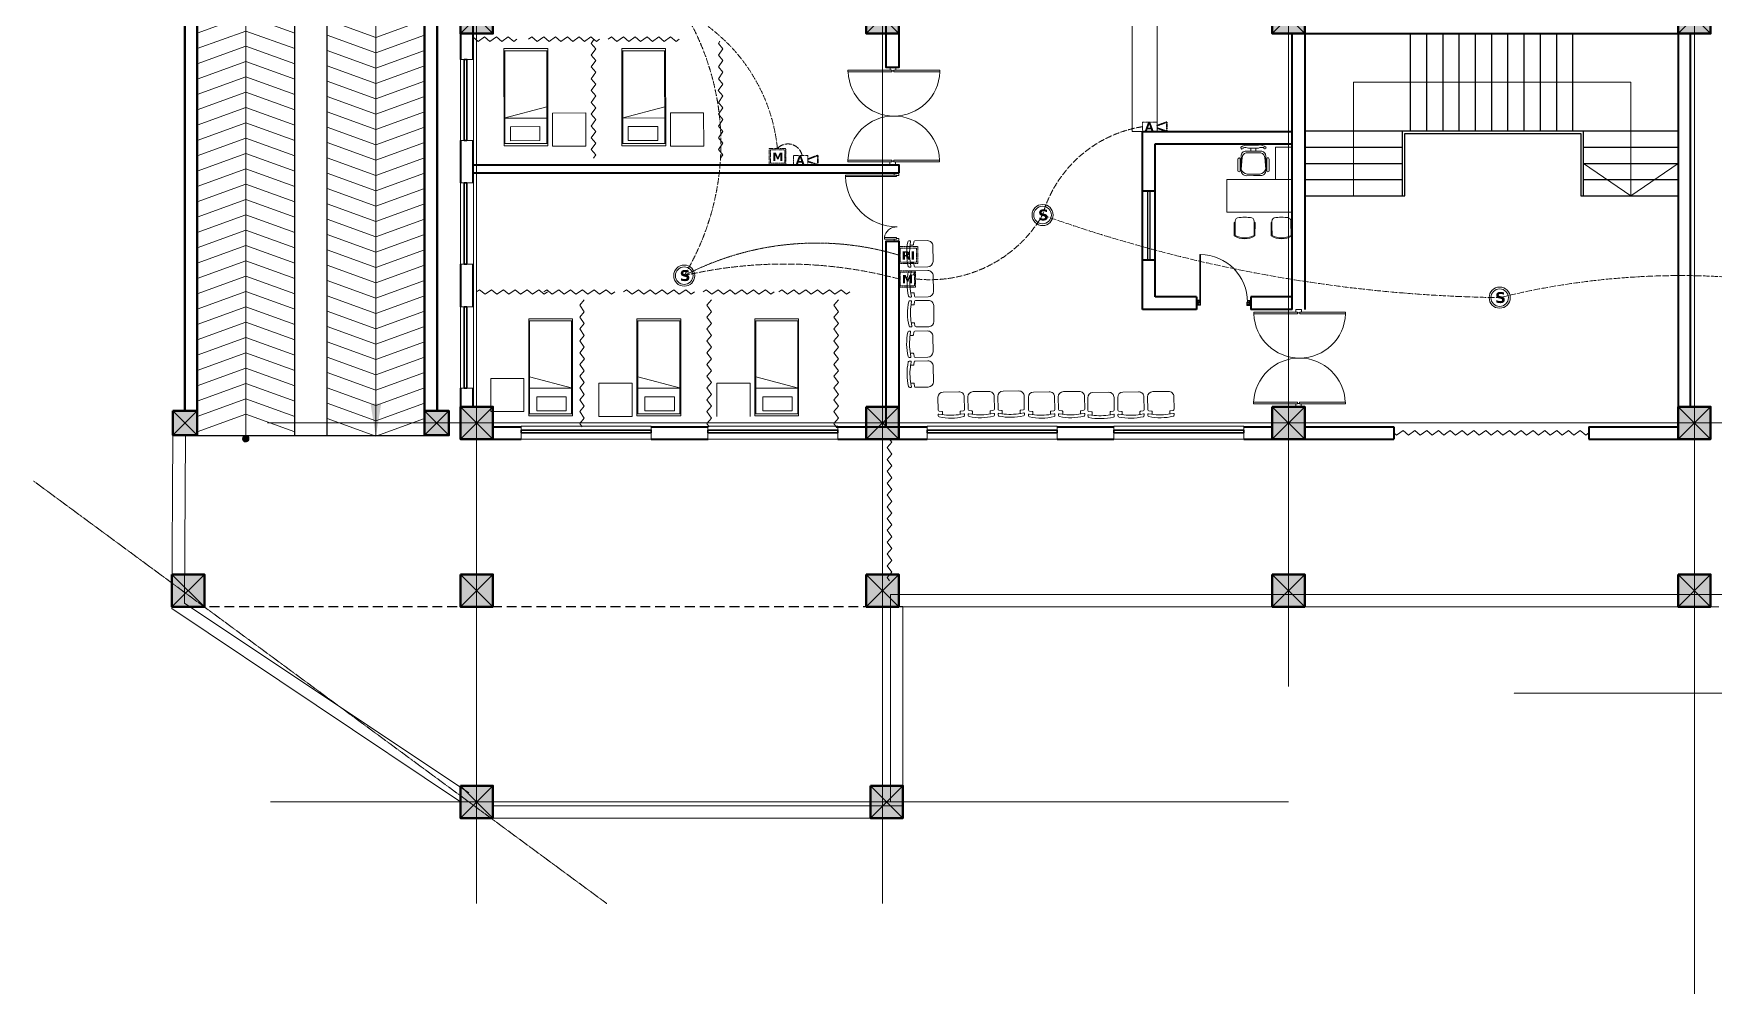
# Model space of a CAD drawing. Header units: millimetres. Extents: x 2402294 to 3337895, y 3394997 to 3969149.
# Drawn here: x 2498874 to 2529930, y 3583282 to 3600901 of the extents above; entities that cross this region are included whole.
import ezdxf

# ---------------------------------------------------------------- set-up
doc = ezdxf.new("R2010")
doc.units = ezdxf.units.MM
doc.header["$MEASUREMENT"] = 0
for name, pattern in [('ACAD_ISO04W100', [30, 24, -3, 0, -3]), ('ACISOTGB', [9, 4, -1, 1, -1, 1, -1]), ('CENTER', [2, 1.25, -0.25, 0.25, -0.25]), ('DASHED', [0.75, 0.5, -0.25])]:
    doc.linetypes.add(name, pattern=pattern)
doc.layers.add('ANNOTATION', color=7, linetype='Continuous')
doc.layers.add('CCTV conduit wire', color=1, linetype='CENTER')
for name, color, linetype, lineweight in [('centreline', 52, 'CENTER', 5), ('Column-0.5', 14, 'Continuous', 50), ('Detector Detector Conduit', 6, 'ACAD_ISO04W100', 13), ('Dimension- 0.15', 114, 'Continuous', 15), ('door', 41, 'Continuous', 5), ('Door Opening-0.09', 253, 'Continuous', 9), ('furniture', 34, 'Continuous', 15), ('Furniture Hospital-0.09', 44, 'Continuous', 9), ('Hatch', 9, 'Continuous', 9), ('hatch-1', 53, 'Continuous', 15), ('hidden lines', 205, 'DASHED', 5), ('Hooter Alarm', 240, 'CENTER', 35), ('Manual Call Point', 240, 'CENTER', 30), ('RI detector conduit', 100, 'ACISOTGB', 9), ('Sill Level', 140, 'Continuous', 20), ('Smoke Detector', 220, 'Continuous', 20), ('stairs', 6, 'Continuous', 25), ('WALL 0.2', 7, 'Continuous', 20), ('wall 0.4', 7, 'Continuous', 40), ('Wall-0.5', 7, 'Continuous', 50), ('WINDOW', 152, 'Continuous', 30), ('Windows Plan', 152, 'Continuous', 35)]:
    doc.layers.add(name, color=color, linetype=linetype, lineweight=lineweight)
doc.styles.add('5P2', font='verdana.ttf', dxfattribs={"height": 500})
doc.styles.get("Standard").update_dxf_attribs({"font": 'arial.ttf'})
doc.linetypes.add('ZIGZAG', pattern='A,0.0001,-0.2,[131,ltypeshp.shx,S=0.2,R=0,X=-0.2,Y=0],-0.4,[131,ltypeshp.shx,S=0.2,R=180,X=0.2,Y=0],-0.2', length=0.8001)
doc.dimstyles.get("Standard").update_dxf_attribs({"dimtxt": 500, "dimasz": 100, "dimexe": 100, "dimexo": 200, "dimgap": 0.09, "dimtad": 0, "dimtoh": 1, "dimdec": 0, "dimzin": 0, "dimdsep": 46, "dimtxsty": 'Standard', "dimblk": 'DOT', "dimcen": 0, "dimclrd": 256, "dimclre": 256, "dimclrt": 256, "dimadec": 0, "dimazin": 0, "dimtfac": 1, "dimtdec": 0, "dimtofl": 0, "dimtmove": 0, "dimatfit": 3, "dimfxl": 1, "dimtolj": 1, "dimtzin": 0, "dimlwd": -1, "dimlwe": -1, "dimarcsym": 1})

# ---------------------------------------------------------------- blocks, each defined once
blk = doc.blocks.new('2ft column')
at = {"layer": 'Hatch', "ltscale": 5}
h = blk.add_hatch(color=256, dxfattribs=at)
h.dxf.hatch_style = 1
h.paths.add_polyline_path([(2207385, 4176559), (2207985, 4176559), (2207985, 4175959), (2207385, 4175959)])
at = {"layer": 'Column-0.5', "ltscale": 5}
blk.add_lwpolyline([(2207385, 4176559), (2207985, 4176559), (2207985, 4175959), (2207385, 4175959)], close=True, dxfattribs=at)
at = {"layer": 'Defpoints', "ltscale": 5}
for points in [[(2207985, 4176559), (2207385, 4175959)], [(2207985, 4175959), (2207385, 4176559)]]:
    blk.add_lwpolyline(points, dxfattribs=at)
blk = doc.blocks.new('main grid')
at = {"layer": 'centreline', "ltscale": 5}
for p, q in [((2518911, 4018930), (2518911, 3987284)), ((2526411, 4018930), (2526411, 3987284)), ((2533911, 4018930), (2533911, 3991299)), ((2541411, 4018930), (2541411, 3976624)), ((2559388, 3996172), (2515045, 3996172)), ((2559988, 3996172), (2515645, 3996172)), ((2559988, 3991172), (2538074, 3991172)), ((2533911, 3989164), (2515100, 3989164))]:
    blk.add_line(p, q, dxfattribs=at)
blk.add_lwpolyline([(2510725, 3995097), (2521316, 3987284)], dxfattribs=at)
at = {"layer": 'Hatch'}
for p in [(311226, -172587), (318726, -172587), (326226, -172587), (333726, -172587), (311226, -180087), (318726, -180087), (326226, -180087), (333726, -180087), (305895, -183187), (311226, -183187), (318726, -183187), (326226, -183187), (333726, -183187), (311226, -187095), (318801, -187095)]:
    blk.add_blockref('2ft column', p, dxfattribs=at)
blk = doc.blocks.new('_Dot')
at = {"color": 0, "linetype": 'ByBlock', "lineweight": -2}
blk.add_line((-0.5, 0), (-1, 0), dxfattribs=at)
at = {"color": 0, "linetype": 'ByBlock', "lineweight": -3, "const_width": 0.5}
blk.add_lwpolyline([(-0.25, 0, 1), (0.25, 0, 1)], format="xyb", close=True, dxfattribs=at)
blk = doc.blocks.new('MAIN DOOR')
at = {"layer": 'door', "ltscale": 1000}
for points in [[(2313.5, 188.5), (2347.4, 188.5), (2347.4, 187.3), (2313.5, 187.3)], [(2381.3, 188.5), (2348.9, 188.5), (2348.9, 187.3), (2381.3, 187.3)]]:
    blk.add_lwpolyline(points, close=True, dxfattribs=at)
for points in [[(2346.1, 190.6), (2346.1, 188.5)], [(2348.9, 188.1), (2347.4, 188.1), (2347.4, 188.5), (2346.1, 188.5), (2346.1, 190.6), (2350.2, 190.6)], [(2347.4, 188.1), (2348.9, 188.1), (2348.9, 188.5), (2350.2, 188.5), (2350.2, 190.6), (2346.1, 190.6)], [(2350.2, 190.6), (2350.2, 188.5)], [(2313.4, 120.7), (2347.3, 120.7), (2347.3, 121.9), (2313.4, 121.9), (2313.4, 120.7)], [(2348.8, 121.1), (2347.3, 121.1), (2347.3, 120.7), (2346, 120.7), (2346, 118.6), (2350.1, 118.6)], [(2347.3, 121.1), (2348.8, 121.1), (2348.8, 120.7), (2350.1, 120.7), (2350.1, 118.6), (2346, 118.6)], [(2346, 118.6), (2346, 120.7)], [(2381.3, 120.7), (2348.8, 120.7), (2348.8, 121.9), (2381.3, 121.9), (2381.3, 120.7)], [(2350.1, 118.6), (2350.1, 120.7)]]:
    blk.add_lwpolyline(points, dxfattribs=at)
at = {"layer": 'Door Opening-0.09', "ltscale": 1000}
for centre, start, end in [((2347.4, 188.5), 182.1168, 357.8826), ((2347.3, 120.7), 2.1167, 177.8826)]:
    blk.add_arc(centre, 33.9, start, end, dxfattribs=at)
at = {"layer": 'WINDOW', "ltscale": 5}
blk.add_line((2350.1, 190.6), (2350.1, 190.6), dxfattribs=at)
blk = doc.blocks.new('BED')
at = {"layer": 'Furniture Hospital-0.09'}
for p, q in [((-2.12, 0.475), (-2.12, -0.475)), ((-2.12, -0.475), (-2.12, 0.475)), ((-0.008, 0.475), (-2.12, 0.475)), ((-2.07, 0.475), (-2.07, -0.475)), ((-0.058, 0.455), (-2.07, 0.455)), ((-0.855, -0.455), (-0.61, 0.475)), ((-0.61, 0.475), (-0.61, -0.455)), ((-0.058, -0.475), (-0.058, 0.475)), ((-0.008, -0.475), (-0.008, 0.475)), ((-0.425, 0.336), (-0.426, -0.303)), ((-0.425, 0.336), (-0.121, 0.336)), ((-0.121, -0.303), (-0.121, 0.336)), ((-0.426, -0.303), (-0.121, -0.303)), ((-2.12, -0.475), (-0.008, -0.475)), ((-2.07, -0.455), (-0.058, -0.455))]:
    blk.add_line(p, q, dxfattribs=at)
blk = doc.blocks.new("door 5'")
at = {"layer": 'door', "ltscale": 1000}
for points in [[(2177525, 4317078), (2177525, 4317062), (2177516, 4317062), (2177516, 4317020), (2177473, 4317020), (2177474, 4317105)], [(2177525, 4317062), (2177525, 4317105), (2177474, 4317105), (2177473, 4317020)], [(2177474, 4317105), (2177516, 4317105)], [(2178697, 4316120), (2178697, 4317060), (2178671, 4317060), (2178671, 4316120), (2178697, 4316120)], [(2178689, 4317076), (2178689, 4317060), (2178697, 4317060), (2178697, 4317018), (2178740, 4317018), (2178740, 4317104)], [(2178689, 4317060), (2178689, 4317104), (2178740, 4317104), (2178740, 4317018)], [(2177473, 4317020), (2177516, 4317020)], [(2178740, 4317018), (2178697, 4317018)]]:
    blk.add_lwpolyline(points, dxfattribs=at)
blk.add_lwpolyline([(2177516, 4316839), (2177516, 4317062), (2177543, 4317062), (2177543, 4316839)], close=True, dxfattribs=at)
at = {"layer": 'Door Opening-0.09', "ltscale": 1000}
for centre, radius, start, end in [((2177516, 4317062), 224, 276.6944, 2.344), ((2178697, 4317076), 957, 180.3416, 268.4244)]:
    blk.add_arc(centre, radius, start, end, dxfattribs=at)
at = {"layer": 'WINDOW', "ltscale": 5}
blk.add_line((2177474, 4317104), (2177474, 4317104), dxfattribs=at)
blk = doc.blocks.new('d1')
at = {"layer": 'door'}
for p, q in [((2442.7, 10746.2), (2408.3, 10746.2)), ((2408.3, 10746.2), (2408.3, 10745.7)), ((2442.7, 10745.7), (2408.3, 10745.7))]:
    blk.add_line(p, q, dxfattribs=at)
at = {"layer": 'door', "ltscale": 80}
for points in [[(2445, 10779.7), (2445, 10782), (2444.6, 10782), (2444.6, 10782.4), (2441.8, 10782.4), (2441.8, 10782), (2441.4, 10782), (2441.4, 10780.1), (2442.7, 10780.1), (2442.7, 10779.7)], [(2445, 10746.2), (2445, 10743.9), (2444.6, 10743.9), (2444.6, 10743.4), (2441.8, 10743.4), (2441.8, 10743.9), (2441.4, 10743.9), (2441.4, 10745.7), (2442.7, 10745.7), (2442.7, 10746.2)]]:
    blk.add_lwpolyline(points, close=True, dxfattribs=at)
at = {"layer": 'Door Opening-0.09', "ltscale": 80}
blk.add_arc((2442.7, 10745.7), 34.4, 90, 179.274, dxfattribs=at)
at = {"layer": 'hidden lines'}
for centre, radius, start, end in [((2441.6, 10791.4), 9.82, 268.3986, 287.3158), ((2441.4, 10784.8), 4.22, 269.7899, 318.9675), ((2444.3, 10781.3), 2.81, 166.4652, 205.1802), ((2445, 10781.7), 2.48, 162.4671, 233.2418), ((2441.6, 10782), 3, 308.4681, 358.9527), ((2445.5, 10782.1), 1.81, 168.6475, 255.2319), ((2441.4, 10741.1), 4.22, 41.0325, 90.2101), ((2441.6, 10734.5), 9.82, 72.6842, 91.6014), ((2444.3, 10744.5), 2.81, 154.8198, 193.5348), ((2445, 10744.2), 2.48, 126.7582, 197.5329), ((2441.6, 10743.8), 3, 1.0473, 51.5319), ((2445.5, 10743.8), 1.81, 104.7681, 191.3525)]:
    blk.add_arc(centre, radius, start, end, dxfattribs=at)
blk = doc.blocks.new('BCHAIR')
at = {"layer": 'Furniture Hospital-0.09'}
for p, q in [((-0.15, 0), (0.15, 0)), ((-0.25, -0.1), (-0.25, -0.342)), ((0.25, -0.1), (0.25, -0.342)), ((-0.25, -0.431), (-0.25, -0.454)), ((-0.239, -0.421), (-0.181, -0.429)), ((-0.179, -0.369), (-0.232, -0.362)), ((-0.17, -0.379), (-0.17, -0.419)), ((0.17, -0.379), (0.17, -0.419)), ((0.179, -0.369), (0.232, -0.362)), ((0.239, -0.421), (0.181, -0.429)), ((0.25, -0.431), (0.25, -0.454))]:
    blk.add_line(p, q, dxfattribs=at)
for centre, radius, start, end in [((-0.15, -0.1), 0.1, 90, 180), ((0.15, -0.1), 0.1, 360, 90), ((-0.23, -0.342), 0.02, 180, 262.875), ((-0.24, -0.431), 0.01, 82.875, 180), ((-0.23, -0.454), 0.02, 180, 257.4986), ((0, 0.583), 1.083, 257.4986, 282.5014), ((-0.18, -0.419), 0.01, 262.875, 0), ((0, 0.594), 1.039, 259.9886, 280.0345), ((-0.18, -0.379), 0.01, 0, 82.875), ((0.18, -0.379), 0.01, 97.125, 180), ((0.18, -0.419), 0.01, 180, 277.125), ((0.23, -0.342), 0.02, 277.125, 360), ((0.23, -0.454), 0.02, 282.5014, 0), ((0.24, -0.431), 0.01, 0, 97.125)]:
    blk.add_arc(centre, radius, start, end, dxfattribs=at)
blk = doc.blocks.new('IP1')
at = {"layer": 'WALL 0.2', "ltscale": 5}
for points in [[(2535111, 3946693), (2535111, 3948793), (2539161, 3948793)], [(2539161, 3948793), (2540236, 3948793), (2540236, 3946693)], [(2539361, 3947293), (2540236, 3946693), (2541111, 3947293)]]:
    blk.add_lwpolyline(points, dxfattribs=at)
blk = doc.blocks.new('ADHIKRIT')
at = {"layer": 'furniture'}
for p, q in [((-245, 1046), (-569, 1047)), ((-245, 980), (-569, 981)), ((900, 1351), (0, 1351)), ((0, 1351), (0, -450)), ((0, 741), (0, 1351)), ((900, -450), (900, 1351)), ((1048, 956), (1048, 1014)), ((1187, 1121), (1153, 1121)), ((1187, 1145), (1558, 1147)), ((1187, 1145), (1187, 1121)), ((1187, 1121), (1545, 1123)), ((-789, 683), (-869, 683)), ((-789, 547), (-869, 547)), ((1050, 758), (1050, 711)), ((1050, 700), (1050, 711)), ((1189, 595), (1157, 595)), ((1187, 595), (1187, 571)), ((1187, 571), (1558, 573)), ((1189, 595), (1286, 595)), ((1287, 595), (1545, 597)), ((-900, 0), (0, 0)), ((-900, -450), (-900, 0)), ((-247, 247), (-571, 248)), ((-247, 182), (-571, 182)), ((1189, 102), (1157, 102)), ((1187, 126), (1558, 124)), ((1187, 102), (1187, 126)), ((1189, 102), (1286, 101)), ((1287, 101), (1545, 100)), ((0, -450), (-900, -450)), ((0, -450), (900, -450)), ((1048, -260), (1048, -318)), ((1050, -4), (1050, -14)), ((1050, -61), (1050, -14)), ((1187, -425), (1153, -425)), ((1187, -425), (1545, -426)), ((1187, -449), (1187, -425)), ((1187, -449), (1558, -450))]:
    blk.add_line(p, q, dxfattribs=at)
for points in [[(-897, 962, 0.207066), (-957, 755), (-957, 615)], [(-110, 614), (-109, 818, 0.414214), (-246, 955), (-655, 956, 0.418376), (-789, 820), (-789, 615)], [(-153, 614), (-152, 788, 0.28028), (-288, 955), (-610, 925, 0.418376), (-744, 789), (-745, 615)], [(-899, 268, -0.207066), (-958, 476), (-957, 615)], [(-886, 330, -0.214578), (-870, 475), (-869, 615)], [(-885, 900, 0.214578), (-869, 755), (-869, 615)], [(-110, 614), (-110, 409, -0.414214), (-247, 273), (-656, 274, -0.418376), (-790, 410), (-789, 615)], [(-153, 614), (-153, 440, -0.28028), (-290, 273), (-612, 304, -0.418376), (-745, 441), (-745, 615)]]:
    blk.add_lwpolyline(points, format="xyb", dxfattribs=at)
for centre, radius, start, end in [((-881, 933), 33.3, 262.3354, 120.0474), ((-569, 1014), 32.9, 89.8702, 269.8702), ((-245, 1013), 32.9, 269.8702, 89.8702), ((1753, 864), 711, 172.5908, 188.6233), ((1154, 1015), 106, 90.3083, 180.3083), ((1203, 1157), 39.5, 294.3355, 296.5711), ((1099, 860), 518, 329.4756, 30.5244), ((1099, 860), 542, 328.0257, 31.9845), ((1157, 701), 106, 180.3083, 270.3083), ((-882, 297), 33.3, 239.693, 97.4051), ((-571, 215), 32.9, 89.8702, 269.8702), ((-253, 214), 33.4, 280.4483, 79.5122), ((1157, -4), 106, 89.6917, 179.6917), ((1099, -163), 518, 329.4756, 30.5244), ((1099, -163), 542, 328.0155, 31.9743), ((1753, -168), 711, 171.3767, 187.4092), ((1154, -319), 106, 179.6917, 269.6917), ((1203, -461), 39.5, 63.4289, 65.6645)]:
    blk.add_arc(centre, radius, start, end, dxfattribs=at)
blk = doc.blocks.new('w1')
at = {"layer": 'Sill Level'}
blk.add_lwpolyline([(2460641, 3827503), (2460641, 3825103), (2460401, 3825103), (2460401, 3827503)], close=True, dxfattribs=at)
at = {"layer": 'Windows Plan'}
blk.add_lwpolyline([(2460521, 3825103), (2460521, 3827503), (2460473, 3827503), (2460473, 3825103)], close=True, dxfattribs=at)
blk = doc.blocks.new('w2')
at = {"layer": 'Sill Level'}
blk.add_lwpolyline([(2444138, 3818930), (2445638, 3818930), (2445638, 3818690), (2444138, 3818690)], close=True, dxfattribs=at)
at = {"layer": 'Windows Plan'}
blk.add_lwpolyline([(2445638, 3818810), (2444138, 3818810), (2444138, 3818762), (2445638, 3818762)], close=True, dxfattribs=at)
blk = doc.blocks.new('smoke')
at = {"layer": 'Smoke Detector', "lineweight": 5}
for radius in [97.5, 81.1]:
    blk.add_circle((-251457, 4034457), radius, dxfattribs=at)
at = {"layer": 'Smoke Detector', "lineweight": 5, "insert": (-251499, 4034508), "char_height": 100.35, "width": 120.42, "attachment_point": 1, "style": '5P2'}
blk.add_mtext('{\\fVerdana|b1|i0|c0|p34;S}', dxfattribs=at)
blk = doc.blocks.new('smoke1')
at = {"layer": 'CCTV conduit wire'}
blk.add_blockref('smoke', (0, 0), dxfattribs=at)
blk = doc.blocks.new('response indicator')
at = {"layer": 'Manual Call Point', "lineweight": 5}
for points in [[(295159, 165314), (295473, 165314), (295473, 165035), (295159, 165035)], [(295183, 165290), (295450, 165290), (295450, 165059), (295183, 165059)]]:
    blk.add_lwpolyline(points, close=True, dxfattribs=at)
at = {"layer": 'Manual Call Point', "lineweight": 5, "insert": (295207, 165238), "char_height": 139.42, "width": 167.3, "attachment_point": 1, "style": '5P2'}
blk.add_mtext('{\\fVerdana|b1|i0|c0|p34;RI}', dxfattribs=at)
blk = doc.blocks.new('mcp')
at = {"layer": 'Manual Call Point', "lineweight": 5}
for points in [[(1356996, -1508126), (1357203, -1508126), (1357203, -1508327), (1356996, -1508327)], [(1357013, -1508143), (1357191, -1508143), (1357191, -1508310), (1357013, -1508310)]]:
    blk.add_lwpolyline(points, close=True, dxfattribs=at)
at = {"layer": 'Manual Call Point', "lineweight": 5, "insert": (1357036, -1508180), "char_height": 100.35, "width": 120.42, "attachment_point": 1, "style": '5P2'}
blk.add_mtext('{\\fVerdana|b1|i0|c0|p34;M}', dxfattribs=at)
blk = doc.blocks.new('hooter')
at = {"layer": 'Hooter Alarm', "lineweight": 35}
for p, q in [((318970, 4030859), (319090, 4030904)), ((318970, 4030830), (319090, 4030790)), ((319090, 4030904), (319090, 4030790))]:
    blk.add_line(p, q, dxfattribs=at)
at = {"layer": 'Hooter Alarm', "lineweight": 5}
blk.add_lwpolyline([(318792, 4030904), (318970, 4030904), (318970, 4030790), (318792, 4030790)], close=True, dxfattribs=at)
at = {"layer": 'Hooter Alarm', "lineweight": 5, "insert": (318820, 4030897), "char_height": 100.35, "width": 120.42, "attachment_point": 1, "style": '5P2'}
blk.add_mtext('{\\fVerdana|b1|i0|c0|p34;A}', dxfattribs=at)
blk = doc.blocks.new('RAMP23')
at = {"layer": 'Dimension- 0.15', "ltscale": 5}
h = blk.add_hatch(dxfattribs=at)
h.set_pattern_fill('ANSI31', color=256, scale=25.555556, angle=90)
h.set_pattern_definition([(135, (1623697.9227, 1877740.101), (-2.258813329, -2.258813329), [])])
h.paths.add_polyline_path([(2418321, 3996255), (2418380, 3996255), (2418380, 3996196, -0.414214)])
h.paths.add_polyline_path([(2418321, 3996255, -0.414214), (2418380, 3996314), (2418380, 3996255)])
h.paths.add_polyline_path([(2418380, 3996255), (2418380, 3996314, -0.414214), (2418439, 3996255)])
h.paths.add_polyline_path([(2418380, 3996196), (2418380, 3996255), (2418439, 3996255, -0.414214)])
blk.add_lwpolyline([(2418984, 4012016), (2418984, 4013523), (2420784, 4013523), (2420784, 4012700)], dxfattribs=at)
blk.add_circle((2418380, 3996255), 59.1, dxfattribs=at)
at = {"layer": 'hatch-1', "color": 4, "lineweight": 0, "ltscale": 5}
for points in [[(2417484, 4012256), (2418384, 4012583), (2419284, 4012256)], [(2419884, 4012503), (2420784, 4012177), (2421684, 4012503)], [(2420447, 4012583), (2420784, 4012460), (2421122, 4012583)], [(2417484, 4011973), (2418384, 4012299), (2419284, 4011973)], [(2419884, 4012220), (2420784, 4011893), (2421684, 4012220)], [(2417484, 4011689), (2418384, 4012016), (2419284, 4011689)], [(2419782, 4011938), (2420784, 4011574), (2421787, 4011938)], [(2419884, 4011936), (2420784, 4011610), (2421684, 4011936)], [(2417484, 4011406), (2418384, 4011732), (2419284, 4011406)], [(2419884, 4011653), (2420784, 4011326), (2421684, 4011653)], [(2417484, 4011122), (2418384, 4011449), (2419284, 4011122)], [(2417484, 4010839), (2418384, 4011165), (2419284, 4010839)], [(2419884, 4011369), (2420784, 4011043), (2421684, 4011369)], [(2417484, 4010555), (2418384, 4010882), (2419284, 4010555)], [(2419884, 4011086), (2420784, 4010759), (2421684, 4011086)], [(2417484, 4010272), (2418384, 4010598), (2419284, 4010272)], [(2419884, 4010802), (2420784, 4010476), (2421684, 4010802)], [(2417484, 4009988), (2418384, 4010315), (2419284, 4009988)], [(2419884, 4010519), (2420784, 4010192), (2421684, 4010519)], [(2419884, 4010235), (2420784, 4009909), (2421684, 4010235)], [(2417484, 4009705), (2418384, 4010031), (2419284, 4009705)], [(2419884, 4009952), (2420784, 4009625), (2421684, 4009952)], [(2417484, 4009421), (2418384, 4009748), (2419284, 4009421)], [(2419884, 4009668), (2420784, 4009342), (2421684, 4009668)], [(2417484, 4009138), (2418384, 4009464), (2419284, 4009138)], [(2419884, 4009385), (2420784, 4009058), (2421684, 4009385)], [(2417484, 4008854), (2418384, 4009181), (2419284, 4008854)], [(2419884, 4009101), (2420784, 4008775), (2421684, 4009101)], [(2417484, 4008571), (2418384, 4008897), (2419284, 4008571)], [(2419884, 4008818), (2420784, 4008491), (2421684, 4008818)], [(2417484, 4008287), (2418384, 4008614), (2419284, 4008287)], [(2419884, 4008534), (2420784, 4008208), (2421684, 4008534)], [(2417484, 4008004), (2418384, 4008330), (2419284, 4008004)], [(2417484, 4007721), (2418384, 4008047), (2419284, 4007721)], [(2419884, 4008251), (2420784, 4007924), (2421684, 4008251)], [(2417484, 4007437), (2418384, 4007763), (2419284, 4007437)], [(2419884, 4007967), (2420784, 4007641), (2421684, 4007967)], [(2417484, 4007154), (2418384, 4007480), (2419284, 4007154)], [(2419884, 4007684), (2420784, 4007357), (2421684, 4007684)], [(2417484, 4006870), (2418384, 4007196), (2419284, 4006870)], [(2419884, 4007400), (2420784, 4007074), (2421684, 4007400)], [(2419884, 4007117), (2420784, 4006791), (2421684, 4007117)], [(2417484, 4006587), (2418384, 4006913), (2419284, 4006587)], [(2419884, 4006833), (2420784, 4006507), (2421684, 4006833)], [(2417484, 4006303), (2418384, 4006629), (2419284, 4006303)], [(2419884, 4006550), (2420784, 4006224), (2421684, 4006550)], [(2417484, 4006020), (2418384, 4006346), (2419284, 4006020)], [(2419884, 4006266), (2420784, 4005940), (2421684, 4006266)], [(2417484, 4005736), (2418384, 4006062), (2419284, 4005736)], [(2419884, 4005983), (2420784, 4005657), (2421684, 4005983)], [(2417484, 4005453), (2418384, 4005779), (2419284, 4005453)], [(2419884, 4005699), (2420784, 4005373), (2421684, 4005699)], [(2417484, 4005169), (2418384, 4005495), (2419284, 4005169)], [(2419884, 4005416), (2420784, 4005090), (2421684, 4005416)], [(2417484, 4004886), (2418384, 4005212), (2419284, 4004886)], [(2419884, 4005132), (2420784, 4004806), (2421684, 4005132)], [(2417484, 4004602), (2418384, 4004928), (2419284, 4004602)], [(2417484, 4004319), (2418384, 4004645), (2419284, 4004319)], [(2419884, 4004849), (2420784, 4004523), (2421684, 4004849)], [(2417484, 4004035), (2418384, 4004361), (2419284, 4004035)], [(2419884, 4004565), (2420784, 4004239), (2421684, 4004565)], [(2417484, 4003752), (2418384, 4004078), (2419284, 4003752)], [(2417484, 4003752), (2418384, 4004078), (2419284, 4003752)], [(2419884, 4004282), (2420784, 4003956), (2421684, 4004282)], [(2417484, 4003468), (2418384, 4003794), (2419284, 4003468)], [(2419884, 4003998), (2420784, 4003672), (2421684, 4003998)], [(2419884, 4003715), (2420784, 4003389), (2421684, 4003715)], [(2417484, 4003185), (2418384, 4003511), (2419284, 4003185)], [(2419884, 4003431), (2420784, 4003105), (2421684, 4003431)], [(2417484, 4002901), (2418384, 4003228), (2419284, 4002901)], [(2419884, 4003148), (2420784, 4002822), (2421684, 4003148)], [(2417484, 4002618), (2418384, 4002944), (2419284, 4002618)], [(2419884, 4002864), (2420784, 4002538), (2421684, 4002864)], [(2417484, 4002334), (2418384, 4002661), (2419284, 4002334)], [(2419884, 4002581), (2420784, 4002255), (2421684, 4002581)], [(2417484, 4002051), (2418384, 4002377), (2419284, 4002051)], [(2419884, 4002298), (2420784, 4001971), (2421684, 4002298)], [(2417484, 4001767), (2418384, 4002094), (2419284, 4001767)], [(2419884, 4002014), (2420784, 4001688), (2421684, 4002014)], [(2417484, 4001484), (2418384, 4001810), (2419284, 4001484)], [(2417484, 4001200), (2418384, 4001527), (2419284, 4001200)], [(2419884, 4001731), (2420784, 4001404), (2421684, 4001731)], [(2417484, 4000917), (2418384, 4001243), (2419284, 4000917)], [(2419884, 4001447), (2420784, 4001121), (2421684, 4001447)], [(2417484, 4000633), (2418384, 4000960), (2419284, 4000633)], [(2419884, 4001164), (2420784, 4000837), (2421684, 4001164)], [(2417484, 4000350), (2418384, 4000676), (2419284, 4000350)], [(2419884, 4000880), (2420784, 4000554), (2421684, 4000880)], [(2419884, 4000597), (2420784, 4000270), (2421684, 4000597)], [(2417484, 4000066), (2418384, 4000393), (2419284, 4000066)], [(2419884, 4000313), (2420784, 3999987), (2421684, 4000313)], [(2417484, 3999783), (2418384, 4000109), (2419284, 3999783)], [(2419884, 4000030), (2420784, 3999703), (2421684, 4000030)], [(2417484, 3999499), (2418384, 3999826), (2419284, 3999499)], [(2419884, 3999746), (2420784, 3999420), (2421684, 3999746)], [(2417484, 3999216), (2418384, 3999542), (2419284, 3999216)], [(2419884, 3999463), (2420784, 3999136), (2421684, 3999463)], [(2417484, 3998932), (2418384, 3999259), (2419284, 3998932)], [(2419884, 3999179), (2420784, 3998853), (2421684, 3999179)], [(2417484, 3998649), (2418384, 3998975), (2419284, 3998649)], [(2419884, 3998896), (2420784, 3998569), (2421684, 3998896)], [(2417484, 3998365), (2418384, 3998692), (2419284, 3998365)], [(2419884, 3998612), (2420784, 3998286), (2421684, 3998612)], [(2417484, 3998082), (2418384, 3998408), (2419284, 3998082)], [(2417484, 3997798), (2418384, 3998125), (2419284, 3997798)], [(2419884, 3998329), (2420784, 3998002), (2421684, 3998329)], [(2417484, 3997515), (2418384, 3997841), (2419284, 3997515)], [(2419884, 3998045), (2420784, 3997719), (2421684, 3998045)], [(2417484, 3997231), (2418384, 3997558), (2419284, 3997231)], [(2419884, 3997762), (2420784, 3997435), (2421684, 3997762)], [(2417484, 3996948), (2418384, 3997274), (2419284, 3996948)], [(2419884, 3997478), (2420784, 3997152), (2421684, 3997478)], [(2419884, 3997195), (2420784, 3996868), (2421684, 3997195)], [(2417484, 3996664), (2418384, 3996991), (2419284, 3996664)], [(2419884, 3996911), (2420784, 3996585), (2421684, 3996911)], [(2417484, 3996381), (2418384, 3996707), (2419284, 3996381)], [(2417484, 3996381), (2418384, 3996707), (2419284, 3996381)], [(2419884, 3996628), (2420784, 3996301), (2421684, 3996628)]]:
    blk.add_lwpolyline(points, dxfattribs=at)
at = {"layer": 'stairs', "ltscale": 5}
for points in [[(2417484, 4012583), (2421684, 4012583)], [(2419284, 3996313), (2419284, 4012583)], [(2419884, 3996313), (2419884, 4012583)], [(2417484, 3996313), (2421684, 3996313)]]:
    blk.add_lwpolyline(points, dxfattribs=at)
at = {"layer": 'WALL 0.2', "ltscale": 5}
for points in [[(2417484, 4014613), (2421684, 4014613)], [(2417484, 4014383), (2421684, 4014383)]]:
    blk.add_lwpolyline(points, dxfattribs=at)
at = {"layer": 'Wall-0.5', "ltscale": 5}
for points in [[(2417254, 3996768), (2417484, 3996768), (2417484, 4014613), (2417254, 4014613)], [(2421684, 3996768), (2421914, 3996768), (2421914, 4014613), (2421684, 4014613)]]:
    blk.add_lwpolyline(points, close=True, dxfattribs=at)
at = {"layer": 'Hatch', "xscale": 0.75, "yscale": 0.75, "zscale": 0.75}
for p in [(761496, 880614), (766146, 880614), (761496, 873271), (766146, 873271), (761496, 864349), (766146, 864349)]:
    blk.add_blockref('2ft column', p, dxfattribs=at)
at = {"layer": 'Dimension- 0.15', "ltscale": 5}
for points, override in [([(2420784, 3996301), (2420784, 4012700)], {"dimasz": 600, "dimfxl": 500, "dimfxlon": 1}), ([(2418384, 4012016), (2418380, 3996313)], {"dimasz": 600, "dimgap": 0.09, "dimtad": 0, "dimfxl": 500, "dimfxlon": 1})]:
    blk.add_leader(points, dimstyle='Standard', override=override, dxfattribs=at)

msp = doc.modelspace()

# ---------------------------------------------------------------- linework, layer by layer
at = {"layer": 'Detector Detector Conduit', "ltscale": 5}
for centre, radius, start, end in [((2506846.9, 3598866.9), 4727, 328.90836, 31.09164), ((2509424.9, 3598456.4), 3208.2, 5.75082, 62.72817), ((2519726.1, 3596908.9), 2300, 99.04565, 163.91124), ((2512811.2, 3598591.7), 269.1, 12.25888, 136.22388), ((2515439.2, 3598750.7), 2400.9, 263.5717, 329.89223), ((2526317.9, 3622100.6), 26084.1, 250.2792, 269.21815), ((2512755.9, 3588460.7), 8179.6, 75.08881, 103.15137), ((2529313.1, 3582442), 13984.3, 71.23038, 103.86501)]:
    msp.add_arc(centre, radius, start, end, dxfattribs=at)
at = {"layer": 'Furniture Hospital-0.09'}
for p, q in [((2519173.6, 3603046.3), (2519173.6, 3599090.9)), ((2519633.6, 3602586.3), (2519633.6, 3599090.9)), ((2519173.6, 3599090.9), (2521759.8, 3599090.9))]:
    msp.add_line(p, q, dxfattribs=at)
for points in [[(2509076.1, 3599432.9), (2508462.7, 3599432.1), (2508463.5, 3598818.8), (2509076.8, 3598819.6)], [(2511254.1, 3599435.6), (2510640.7, 3599434.9), (2510641.5, 3598821.5), (2511254.8, 3598822.3)], [(2507320.7, 3594525.4), (2507934, 3594525.4), (2507934, 3593912.1), (2507320.7, 3593912.1)], [(2509320.7, 3594436.6), (2509934, 3594436.6), (2509934, 3593823.2), (2509320.7, 3593823.2)]]:
    msp.add_lwpolyline(points, close=True, dxfattribs=at)
msp.add_lwpolyline([(2511498.7, 3593823.2), (2511498.7, 3594436.6), (2512112, 3594436.6), (2512112, 3593823.2)], dxfattribs=at)
at = {"layer": 'RI detector conduit', "ltscale": 5}
msp.add_arc((2513342.9, 3591749.5), 5278.3, 73.29878, 117.63195, dxfattribs=at)
at = {"layer": 'stairs', "ltscale": 5}
for points in [[(2524309.8, 3600901.3), (2524309.8, 3599101.3)], [(2524609.8, 3600901.3), (2524609.8, 3599101.3)], [(2524909.8, 3600901.3), (2524909.8, 3599101.3)], [(2525209.8, 3600901.3), (2525209.8, 3599101.3)], [(2525509.8, 3600901.3), (2525509.8, 3599101.3)], [(2525809.8, 3600901.3), (2525809.8, 3599101.3)], [(2526109.8, 3600901.3), (2526109.8, 3599101.3)], [(2526409.8, 3600901.3), (2526409.8, 3599101.3)], [(2526709.8, 3600901.3), (2526709.8, 3599101.3)], [(2527009.8, 3600901.3), (2527009.8, 3599101.3)], [(2527309.8, 3600901.3), (2527309.8, 3599101.3)], [(2522359.8, 3599101.3), (2529259.8, 3599101.3)], [(2524159.8, 3599101.3), (2524159.8, 3597901.3), (2524209.8, 3597901.3), (2524209.8, 3599051.3), (2527459.8, 3599051.3), (2527459.8, 3597901.3), (2527509.8, 3597901.3), (2527509.8, 3599101.3)], [(2522359.8, 3598801.3), (2524159.8, 3598801.3)], [(2527509.8, 3598801.3), (2529259.8, 3598801.3)], [(2522359.8, 3598501.3), (2524159.8, 3598501.3)], [(2527509.8, 3598501.3), (2529259.8, 3598501.3)], [(2522359.8, 3598201.3), (2524159.8, 3598201.3)], [(2527509.8, 3598201.3), (2529259.8, 3598201.3)], [(2522359.8, 3597901.3), (2524159.8, 3597901.3)], [(2527509.8, 3597901.3), (2529259.8, 3597901.3)]]:
    msp.add_lwpolyline(points, dxfattribs=at)
at = {"layer": 'stairs', "linetype": 'DASHED', "ltscale": 366}
msp.add_lwpolyline([(2514934.8, 3590301.3), (2501428.9, 3590301.3)], dxfattribs=at)
at = {"layer": 'WALL 0.2', "ltscale": 5}
for p, q in [((2514704.8, 3590531.3), (2530239.8, 3590531.3)), ((2514704.8, 3586693.1), (2514704.8, 3590531.3)), ((2514934.8, 3590301.3), (2530009.8, 3590301.3)), ((2514934.8, 3586693.1), (2514934.8, 3590301.3)), ((2507359.8, 3586623.1), (2514934.8, 3586623.1)), ((2507359.8, 3586393.1), (2514934.8, 3586393.1))]:
    msp.add_line(p, q, dxfattribs=at)
for points in [[(2519365.2, 3597985.4), (2519365.2, 3596713.1)], [(2519595.2, 3596713.1), (2519595.2, 3597985.4)], [(2506759.8, 3586693.1), (2501428.6, 3590269), (2501448.5, 3593472.9)], [(2506915, 3586862.8), (2501659.7, 3590369.4), (2501678.5, 3593470.5)]]:
    msp.add_lwpolyline(points, dxfattribs=at)
at = {"layer": 'wall 0.4', "ltscale": 5}
for p, q in [((2506759.8, 3602026.3), (2506759.8, 3600423.6)), ((2506989.8, 3602026.3), (2506989.8, 3600423.6)), ((2522129.8, 3595801.3), (2522129.8, 3600901.3)), ((2522359.8, 3600901.3), (2522359.8, 3595801.3)), ((2519365.2, 3599090.9), (2522129.8, 3599090.9)), ((2519365.2, 3595801.3), (2519365.2, 3599090.9)), ((2506759.8, 3598923.6), (2506759.8, 3598140.2)), ((2506989.8, 3598923.6), (2506989.8, 3598140.2)), ((2519595.2, 3598860.9), (2522129.8, 3598860.9)), ((2519595.2, 3596031.3), (2519595.2, 3598860.9)), ((2506759.8, 3596640.2), (2506759.8, 3595845.7)), ((2506989.8, 3596640.2), (2506989.8, 3595845.7)), ((2520362.5, 3596031.3), (2519595.2, 3596031.3)), ((2520362.5, 3596031.3), (2520362.5, 3595801.3)), ((2522129.8, 3596031.3), (2521362.5, 3596031.3)), ((2521362.5, 3596031.3), (2521362.5, 3595801.3)), ((2520362.5, 3595801.3), (2519365.2, 3595801.3)), ((2522129.8, 3595801.3), (2521362.5, 3595801.3)), ((2506759.8, 3594345.7), (2506759.8, 3594001.3)), ((2506989.8, 3594345.7), (2506989.8, 3594001.3)), ((2507359.8, 3593631.3), (2507884.8, 3593631.3)), ((2510284.8, 3593631.3), (2511334.8, 3593631.3)), ((2513705.3, 3593631.3), (2515384.8, 3593631.3)), ((2517784.8, 3593631.3), (2518834.8, 3593631.3)), ((2521234.8, 3593631.3), (2521759.8, 3593631.3)), ((2522359.8, 3593631.3), (2524009.8, 3593631.3)), ((2524009.8, 3593631.3), (2524009.8, 3593401.3)), ((2527609.8, 3593631.3), (2529259.8, 3593631.3)), ((2527609.8, 3593631.3), (2527609.8, 3593401.3)), ((2507359.8, 3593401.3), (2507884.8, 3593401.3)), ((2510284.8, 3593401.3), (2511334.8, 3593401.3)), ((2513734.8, 3593401.3), (2515384.8, 3593401.3)), ((2517784.8, 3593401.3), (2518834.8, 3593401.3)), ((2521234.8, 3593401.3), (2521759.8, 3593401.3))]:
    msp.add_line(p, q, dxfattribs=at)
for points in [[(2514859.8, 3608701.3), (2514859.8, 3600276.8), (2514629.8, 3600276.8), (2514629.8, 3609001.3)], [(2522359.8, 3600901.3), (2529259.8, 3600901.3)], [(2529259.8, 3600901.3), (2529259.8, 3594001.3)], [(2529259.8, 3600901.3), (2529259.8, 3594001.3)], [(2529489.8, 3594001.3), (2529489.8, 3600901.3)], [(2529489.8, 3594001.3), (2529489.8, 3600901.3)], [(2506989.8, 3598476.8), (2514859.8, 3598476.8), (2514859.8, 3598326.8)], [(2506989.8, 3598326.8), (2514859.8, 3598326.8)], [(2519595.2, 3597985.4), (2519365.2, 3597985.4)], [(2514629.8, 3593631.3), (2514629.8, 3597060.3), (2514862.8, 3597060.3)], [(2514859.8, 3597060.3), (2514859.8, 3593631.3)], [(2519595.2, 3596713.1), (2519365.2, 3596713.1)], [(2522359.8, 3593401.3), (2524009.8, 3593401.3)], [(2527609.8, 3593401.3), (2529259.8, 3593401.3)]]:
    msp.add_lwpolyline(points, dxfattribs=at)
at = {"layer": 'WINDOW', "linetype": 'ZIGZAG', "lineweight": 20, "ltscale": 0.5}
for points in [[(2507801.8, 3600798), (2507745.9, 3600755.6), (2507644.9, 3600840.6), (2507525.1, 3600757.6), (2507426.6, 3600840.6), (2507306.8, 3600757.6), (2507208.2, 3600840.6), (2507088.4, 3600757.6), (2506989.8, 3600840.6)], [(2509329.3, 3600798), (2509273.4, 3600755.6), (2509172.4, 3600840.6), (2509052.6, 3600757.6), (2508954.1, 3600840.6), (2508834.3, 3600757.6), (2508735.7, 3600840.6), (2508615.9, 3600757.6), (2508517.3, 3600840.6), (2508397.5, 3600757.6), (2508298.9, 3600840.6), (2508179.1, 3600757.6), (2508080.5, 3600840.6), (2508019, 3600798)], [(2509228.3, 3600793.5), (2509177.8, 3600720.6), (2509260.8, 3600622), (2509177.8, 3600502.2), (2509260.8, 3600403.6), (2509177.8, 3600283.8), (2509260.8, 3600185.2), (2509177.8, 3600065.4), (2509262.9, 3599964.3), (2509175.8, 3599849.5), (2509260.8, 3599748.5), (2509177.8, 3599628.7), (2509260.8, 3599530.1), (2509177.8, 3599410.3), (2509260.8, 3599311.7), (2509177.8, 3599191.9), (2509260.8, 3599093.3), (2509177.8, 3598973.5), (2509260.8, 3598874.9), (2509177.8, 3598755.1), (2509260.8, 3598656.6), (2509218.2, 3598595.1)], [(2510801.8, 3600798), (2510745.9, 3600755.6), (2510644.9, 3600840.6), (2510525.1, 3600757.6), (2510426.6, 3600840.6), (2510306.8, 3600757.6), (2510208.2, 3600840.6), (2510088.4, 3600757.6), (2509989.8, 3600840.6), (2509870, 3600757.6), (2509771.4, 3600840.6), (2509651.6, 3600757.6), (2509553, 3600840.6), (2509491.5, 3600798)], [(2511555.3, 3600763.2), (2511525.8, 3600720.6), (2511608.7, 3600622), (2511525.8, 3600502.2), (2511608.7, 3600403.6), (2511525.8, 3600283.8), (2511608.7, 3600185.2), (2511525.8, 3600065.4), (2511610.9, 3599964.3), (2511523.7, 3599849.5), (2511608.7, 3599748.5), (2511525.8, 3599628.7), (2511608.7, 3599530.1), (2511525.8, 3599410.3), (2511608.7, 3599311.7), (2511525.8, 3599191.9), (2511608.7, 3599093.3), (2511525.8, 3598973.5), (2511608.7, 3598874.9), (2511525.8, 3598755.1), (2511608.7, 3598656.6), (2511566.1, 3598595.1)], [(2507059, 3596123.1), (2507114.9, 3596165.5), (2507215.9, 3596080.5), (2507335.7, 3596163.5), (2507434.3, 3596080.5), (2507554.1, 3596163.5), (2507652.7, 3596080.5), (2507772.5, 3596163.5), (2507871.1, 3596080.5), (2507990.9, 3596163.5), (2508089.5, 3596080.5), (2508209.3, 3596163.5), (2508307.8, 3596080.5), (2508369.3, 3596123.1)], [(2508300.2, 3596123.2), (2508356.1, 3596165.7), (2508457.1, 3596080.7), (2508576.9, 3596163.6), (2508675.5, 3596080.7), (2508795.3, 3596163.6), (2508893.8, 3596080.7), (2509013.6, 3596163.6), (2509112.2, 3596080.7), (2509232, 3596163.6), (2509330.6, 3596080.7), (2509450.4, 3596163.6), (2509549, 3596080.7), (2509610.5, 3596123.2)], [(2509049.7, 3595975.2), (2508966.8, 3595876.7), (2509049.7, 3595756.9), (2508966.8, 3595658.3), (2509049.7, 3595538.5), (2508966.8, 3595439.9), (2509049.7, 3595320.1), (2508966.8, 3595221.5), (2509049.7, 3595101.7), (2508964.6, 3595000.6), (2509051.8, 3594885.7), (2508966.8, 3594784.7), (2509049.7, 3594664.9), (2508966.8, 3594566.3), (2509049.7, 3594446.5), (2508966.8, 3594348), (2509049.7, 3594228.2), (2508966.8, 3594129.6), (2509049.7, 3594009.8), (2508966.8, 3593911.2), (2509049.7, 3593791.4), (2508966.8, 3593692.8), (2509009.4, 3593631.3)], [(2509773.7, 3596123.2), (2509829.6, 3596165.7), (2509930.6, 3596080.7), (2510050.4, 3596163.6), (2510149, 3596080.7), (2510268.8, 3596163.6), (2510367.3, 3596080.7), (2510487.1, 3596163.6), (2510585.7, 3596080.7), (2510705.5, 3596163.6), (2510804.1, 3596080.7), (2510923.9, 3596163.6), (2511022.5, 3596080.7), (2511084, 3596123.2)], [(2511246.2, 3596123.2), (2511302.1, 3596165.7), (2511403.1, 3596080.7), (2511522.9, 3596163.6), (2511621.5, 3596080.7), (2511741.3, 3596163.6), (2511839.8, 3596080.7), (2511959.6, 3596163.6), (2512058.2, 3596080.7), (2512178, 3596163.6), (2512276.6, 3596080.7), (2512396.4, 3596163.6), (2512495, 3596080.7), (2512556.5, 3596123.2)], [(2511397.7, 3595975.2), (2511314.7, 3595876.7), (2511397.7, 3595756.9), (2511314.7, 3595658.3), (2511397.7, 3595538.5), (2511314.7, 3595439.9), (2511397.7, 3595320.1), (2511314.7, 3595221.5), (2511397.7, 3595101.7), (2511312.6, 3595000.6), (2511399.7, 3594885.7), (2511314.7, 3594784.7), (2511397.7, 3594664.9), (2511314.7, 3594566.3), (2511397.7, 3594446.5), (2511314.7, 3594348), (2511397.7, 3594228.2), (2511314.7, 3594129.6), (2511397.7, 3594009.8), (2511314.7, 3593911.2), (2511397.7, 3593791.4), (2511314.7, 3593692.8), (2511357.3, 3593631.3)], [(2512645.7, 3596123.2), (2512701.6, 3596165.7), (2512802.6, 3596080.7), (2512922.4, 3596163.6), (2513021, 3596080.7), (2513140.8, 3596163.6), (2513239.3, 3596080.7), (2513359.1, 3596163.6), (2513457.7, 3596080.7), (2513577.5, 3596163.6), (2513676.1, 3596080.7), (2513795.9, 3596163.6), (2513894.5, 3596080.7), (2513956, 3596123.2)], [(2513745.7, 3595975.2), (2513662.7, 3595876.7), (2513745.7, 3595756.9), (2513662.7, 3595658.3), (2513745.7, 3595538.5), (2513662.7, 3595439.9), (2513745.7, 3595320.1), (2513662.7, 3595221.5), (2513745.7, 3595101.7), (2513660.6, 3595000.6), (2513747.7, 3594885.7), (2513662.7, 3594784.7), (2513745.7, 3594664.9), (2513662.7, 3594566.3), (2513745.7, 3594446.5), (2513662.7, 3594348), (2513745.7, 3594228.2), (2513662.7, 3594129.6), (2513745.7, 3594009.8), (2513662.7, 3593911.2), (2513745.7, 3593791.4), (2513662.7, 3593692.8), (2513705.3, 3593631.3)], [(2524989.2, 3593516.3), (2524933.3, 3593473.9), (2524832.3, 3593558.9), (2524712.5, 3593475.9), (2524613.9, 3593558.9), (2524494.1, 3593475.9), (2524395.5, 3593558.9), (2524275.7, 3593475.9), (2524177.1, 3593558.9), (2524057.3, 3593475.9), (2524009.8, 3593516)], [(2526299.5, 3593516.3), (2526243.6, 3593473.9), (2526142.6, 3593558.9), (2526022.8, 3593475.9), (2525924.2, 3593558.9), (2525804.4, 3593475.9), (2525705.8, 3593558.9), (2525586, 3593475.9), (2525487.5, 3593558.9), (2525367.7, 3593475.9), (2525269.1, 3593558.9), (2525149.3, 3593475.9), (2525050.7, 3593558.9), (2524989.2, 3593516.3)], [(2527609.8, 3593516.3), (2527553.9, 3593473.9), (2527452.9, 3593558.9), (2527333.1, 3593475.9), (2527234.5, 3593558.9), (2527114.7, 3593475.9), (2527016.1, 3593558.9), (2526896.3, 3593475.9), (2526797.8, 3593558.9), (2526678, 3593475.9), (2526579.4, 3593558.9), (2526459.6, 3593475.9), (2526361, 3593558.9), (2526299.5, 3593516.3)], [(2514690.5, 3593401.3), (2514732.9, 3593345.4), (2514647.9, 3593244.4), (2514730.8, 3593124.6), (2514647.9, 3593026), (2514730.8, 3592906.2), (2514647.9, 3592807.7), (2514730.8, 3592687.9), (2514647.9, 3592589.3), (2514730.8, 3592469.5), (2514647.9, 3592370.9), (2514730.8, 3592251.1), (2514647.9, 3592152.5), (2514690.5, 3592091)], [(2514690.5, 3592091), (2514732.9, 3592035.1), (2514647.9, 3591934.1), (2514730.8, 3591814.3), (2514647.9, 3591715.7), (2514730.8, 3591595.9), (2514647.9, 3591497.4), (2514730.8, 3591377.6), (2514647.9, 3591279), (2514730.8, 3591159.2), (2514647.9, 3591060.6), (2514730.8, 3590940.8), (2514647.9, 3590842.2), (2514690.5, 3590780.7)]]:
    msp.add_lwpolyline(points, dxfattribs=at)
at = {"layer": 'WINDOW', "ltscale": 5}
for points in [[(2519462.4, 3596713.1), (2519462.4, 3597985.4)], [(2519503.9, 3596713.1), (2519503.9, 3597985.4)]]:
    msp.add_lwpolyline(points, dxfattribs=at)

# ---------------------------------------------------------------- block references
at = {"layer": 'ANNOTATION', "xscale": 1.125, "yscale": 1.125, "zscale": 1.125}
msp.add_blockref('response indicator', (2182806.3, 3410984.1), dxfattribs=at)
at = {"layer": 'CCTV conduit wire'}
for name, p, xscale, yscale, zscale in [('mcp', (476967.9, 5860967.2), 1.5, 1.5, 1.5), ('smoke1', (3020430.7, -4471367.9), 2, 2, 2), ('smoke1', (3013809.5, -4472488.5), 2, 2, 2), ('mcp', (479366.6, 5858704.7), 1.5, 1.5, 1.5), ('smoke1', (3028876.6, -4472895.4), 2, 2, 2)]:
    msp.add_blockref(name, p, dxfattribs=dict(at, xscale=xscale, yscale=yscale, zscale=zscale))
at = {"layer": 'Detector Detector Conduit', "xscale": 1.5, "yscale": 1.5, "zscale": 1.5}
for p in [(2041176.8, -2447090.4), (2034726.7, -2447707.9)]:
    msp.add_blockref('hooter', p, dxfattribs=at)
at = {"layer": 'door', "xscale": -1, "rotation": 270}
msp.add_blockref("door 5'", (-1802244.1, 1419586.7), dxfattribs=at)
at = {"layer": 'Door Opening-0.09'}
for name, p, xscale, yscale, zscale, rotation in [('MAIN DOOR', (2573456.5, 3603189.6), 25.0000182071143, 25.0000182071143, 25.0000182071143, 179.9491575826777), ('d1', (2244926.3, 3658729.1), 25.64102998076803, 25.64102998076803, 25.64102998076803, 269.9666648857408), ('MAIN DOOR', (2580952.7, 3598714.1), 25.0000182071143, 25.0000182071143, 25.0000182071143, 179.9491575826777)]:
    msp.add_blockref(name, p, dxfattribs=dict(at, xscale=xscale, yscale=yscale, zscale=zscale, rotation=rotation))
at = {"layer": 'furniture', "extrusion": (0, 0, -1), "xscale": 0.6669998082076751, "yscale": 0.6669998082076751, "zscale": -0.6669998082076751, "rotation": 270.0000000000001}
msp.add_blockref('ADHIKRIT', (-2521823.2, 3598201.2), dxfattribs=at)
at = {"layer": 'Furniture Hospital-0.09', "zscale": 851.8518518849082}
for p, xscale, yscale, rotation in [((2507970.3, 3598818.2), -851.8518518849081, 851.8518518849083, 90.07196910721487), ((2510148.3, 3598820.9), -851.8518518849081, 851.8518518849083, 90.07196910721487), ((2508427.3, 3593823.2), 851.8518518849082, 851.8518518849082, 270), ((2510427.3, 3593823.2), 851.8518518849082, 851.8518518849082, 270), ((2512605.3, 3593823.2), 851.8518518849082, 851.8518518849082, 270)]:
    msp.add_blockref('BED', p, dxfattribs=dict(at, xscale=xscale, yscale=yscale, rotation=rotation))
at = {"layer": 'Furniture Hospital-0.09', "color": 8, "linetype": 'Continuous', "xscale": 971.1111111110954, "yscale": 971.1111111110954, "zscale": 971.1111111110954}
for p, rotation in [((2515490.8, 3596830.7), 270.8219194309884), ((2515498.7, 3596277.8), 270.8219194309884), ((2515506.7, 3595724.9), 270.8219194309884), ((2515490.8, 3595161.2), 270.8219194309884), ((2515498.7, 3594608.3), 270.8219194309884), ((2515825.8, 3594275.6), 0.8219194309883305), ((2516378.7, 3594283.6), 0.8219194309883305), ((2516931.6, 3594291.5), 0.8219194309883305), ((2517495.3, 3594275.6), 0.8219194309883305), ((2518048.3, 3594283.6), 0.8219194309883305), ((2518592.8, 3594266.4), 0.8219194309883305), ((2519145.8, 3594274.4), 0.8219194309883305), ((2519698.7, 3594282.3), 0.8219194309883305)]:
    msp.add_blockref('BCHAIR', p, dxfattribs=dict(at, rotation=rotation))
at = {"layer": 'wall 0.4'}
for name, p in [('main grid', (-11851, -402470.6)), ('RAMP23', (84414.2, -402845)), ('IP1', (-11851, -348791.9))]:
    msp.add_blockref(name, p, dxfattribs=at)
at = {"layer": 'wall 0.4', "rotation": 270}
for name, p in [('w2', (-1311930.6, 6044561.4)), ('w2', (-1311930.6, 6042278)), ('w2', (-1311930.6, 6039983.5)), ('w1', (-1317218.1, 6054042.4)), ('w1', (-1309718.1, 6054042.4)), ('w1', (-1306268.1, 6054042.4))]:
    msp.add_blockref(name, p, dxfattribs=at)
at = {"layer": 'wall 0.4', "xscale": -1, "rotation": 90}
msp.add_blockref('w1', (6338837.7, 6054042.4), dxfattribs=at)

doc.saveas('drawing.dxf')
